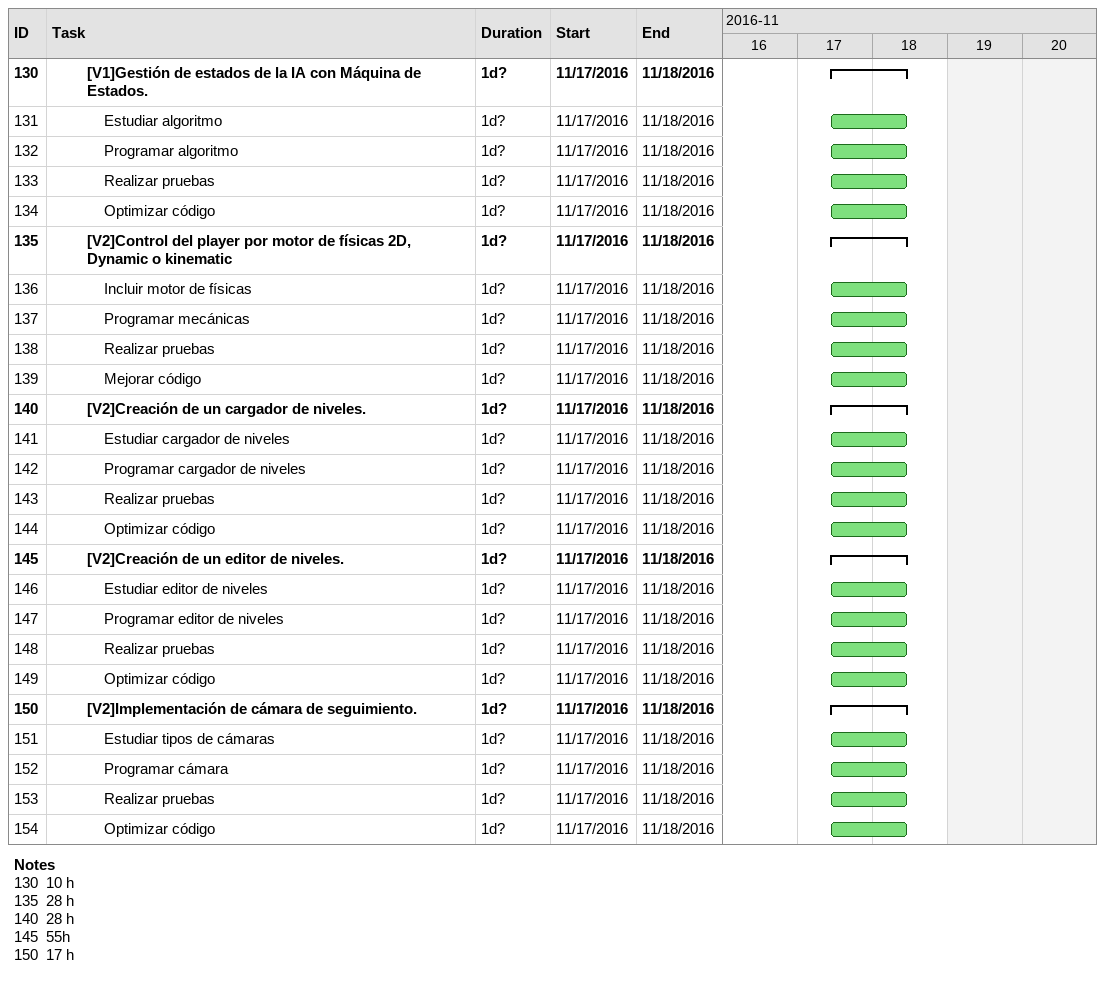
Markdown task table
| ID | Level | Task | Duration | Start | Finish |
|---|---|---|---|---|---|
| 130 | 3 | **[V1]Gestión de estados de la IA con Máquina de Estados.** | 1d? | 2016-11-17 | 2016-11-18 |
| 131 | 4 | Estudiar algoritmo | 1d? | 2016-11-17 | 2016-11-18 |
| 132 | 4 | Programar algoritmo | 1d? | 2016-11-17 | 2016-11-18 |
| 133 | 4 | Realizar pruebas | 1d? | 2016-11-17 | 2016-11-18 |
| 134 | 4 | Optimizar código | 1d? | 2016-11-17 | 2016-11-18 |
| 135 | 3 | **[V2]Control del player por motor de físicas 2D, Dynamic o kinematic** | 1d? | 2016-11-17 | 2016-11-18 |
| 136 | 4 | Incluir motor de físicas | 1d? | 2016-11-17 | 2016-11-18 |
| 137 | 4 | Programar mecánicas | 1d? | 2016-11-17 | 2016-11-18 |
| 138 | 4 | Realizar pruebas | 1d? | 2016-11-17 | 2016-11-18 |
| 139 | 4 | Mejorar código | 1d? | 2016-11-17 | 2016-11-18 |
| 140 | 3 | **[V2]Creación de un cargador de niveles.** | 1d? | 2016-11-17 | 2016-11-18 |
| 141 | 4 | Estudiar cargador de niveles | 1d? | 2016-11-17 | 2016-11-18 |
| 142 | 4 | Programar cargador de niveles | 1d? | 2016-11-17 | 2016-11-18 |
| 143 | 4 | Realizar pruebas | 1d? | 2016-11-17 | 2016-11-18 |
| 144 | 4 | Optimizar código | 1d? | 2016-11-17 | 2016-11-18 |
| 145 | 3 | **[V2]Creación de un editor de niveles.** | 1d? | 2016-11-17 | 2016-11-18 |
| 146 | 4 | Estudiar editor de niveles | 1d? | 2016-11-17 | 2016-11-18 |
| 147 | 4 | Programar editor de niveles | 1d? | 2016-11-17 | 2016-11-18 |
| 148 | 4 | Realizar pruebas | 1d? | 2016-11-17 | 2016-11-18 |
| 149 | 4 | Optimizar código | 1d? | 2016-11-17 | 2016-11-18 |
| 150 | 3 | **[V2]Implementación de cámara de seguimiento.** | 1d? | 2016-11-17 | 2016-11-18 |
| 151 | 4 | Estudiar tipos de cámaras | 1d? | 2016-11-17 | 2016-11-18 |
| 152 | 4 | Programar cámara | 1d? | 2016-11-17 | 2016-11-18 |
| 153 | 4 | Realizar pruebas | 1d? | 2016-11-17 | 2016-11-18 |
| 154 | 4 | Optimizar código | 1d? | 2016-11-17 | 2016-11-18 |

Notes
- 130: 10 h
- 135: 28 h
- 140: 28 h
- 145: 55h
- 150: 17 h
